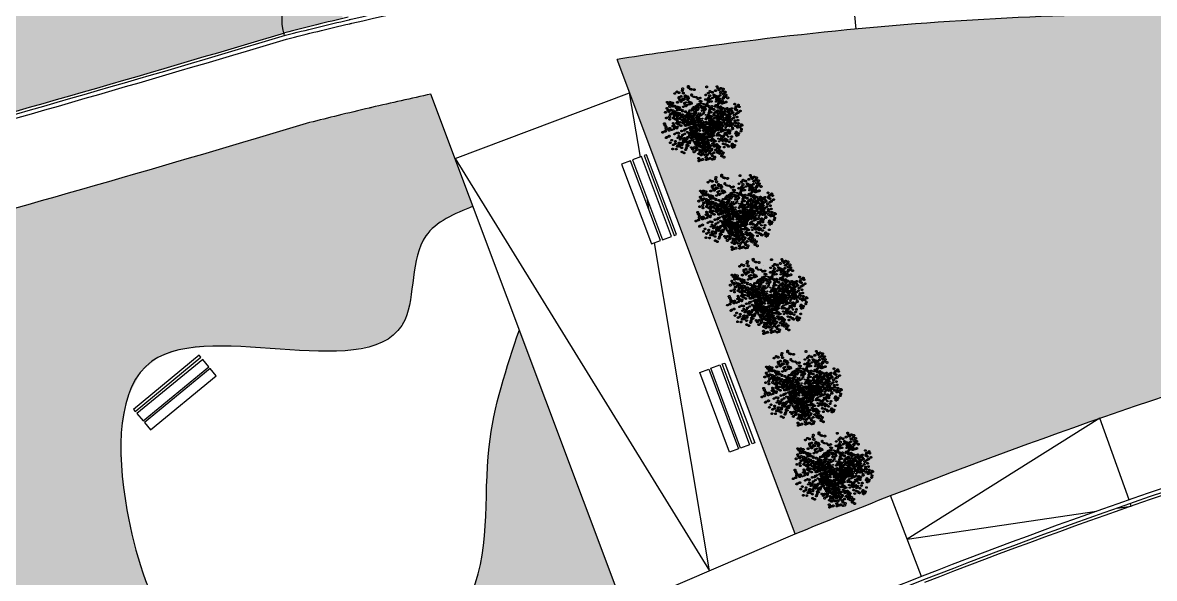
# Model space of a CAD drawing. Header units: millimetres. Extents: x 441061 to 442903, y 4515148 to 4515613.
# Drawn here: x 441672.98 to 441694.23, y 4515576.57 to 4515587 of the extents above; entities that cross this region are included whole.
import ezdxf

# ---------------------------------------------------------------- set-up
doc = ezdxf.new("R2010")
doc.units = ezdxf.units.MM
doc.linetypes.add('PUNTOS2', pattern=[0.125, 0, -0.125])
doc.layers.add('01_cesped', color=7, linetype='Continuous', true_color=0x659a66)
for name, color, linetype in [('01_photinia', 7, 'Continuous'), ('01_piscinas', 254, 'Continuous'), ('ARBOL', 116, 'Continuous')]:
    doc.layers.add(name, color=color, linetype=linetype)

# ---------------------------------------------------------------- blocks, each defined once
blk = doc.blocks.new('A$C43804232')
at = {"layer": 'ARBOL', "color": 98, "linetype": 'PUNTOS2', "ltscale": 10}
for p, q in [((2.194, 4.117), (2.234, 4.109)), ((2.236, 3.924), (2.276, 3.916)), ((2.96, 4.157), (2.981, 4.169)), ((3.605, 3.906), (3.626, 3.917)), ((0.431, 3.345), (0.427, 3.355)), ((1.587, 3.341), (1.575, 3.373)), ((3.483, 3.626), (3.504, 3.637)), ((0.082, 2.589), (0.078, 2.599)), ((0.771, 2.695), (0.679, 2.695)), ((0.423, 2.18), (0.423, 2.18)), ((1.477, 2.261), (1.498, 2.272)), ((2.421, 2.498), (2.461, 2.49)), ((3.451, 2.135), (3.441, 2.253)), ((1.149, 0.989), (1.088, 0.805))]:
    blk.add_line(p, q, dxfattribs=at)
at = {"layer": 'ARBOL', "color": 202, "linetype": 'PUNTOS2', "ltscale": 10}
for p, q in [((1.875, 3.148), (1.877, 3.153)), ((2.162, 3.694), (2.193, 3.688)), ((2.195, 3.545), (2.226, 3.539)), ((2.751, 3.725), (2.767, 3.734)), ((3.154, 3.316), (3.17, 3.325)), ((3.248, 3.531), (3.264, 3.54)), ((0.806, 3.1), (0.803, 3.108)), ((1.519, 3.018), (1.521, 3.022)), ((1.696, 3.097), (1.686, 3.122)), ((2.246, 2.775), (2.252, 2.789)), ((2.642, 2.754), (2.652, 2.738)), ((2.691, 2.83), (2.701, 2.814)), ((2.95, 2.596), (2.961, 2.593)), ((2.337, 2.448), (2.368, 2.442)), ((2.947, 2.257), (2.958, 2.254)), ((3.077, 2.307), (3.087, 2.304)), ((3.129, 2.169), (3.121, 2.26)), ((2.457, 1.787), (2.492, 1.829))]:
    blk.add_line(p, q, dxfattribs=at)
at = {"layer": 'ARBOL', "color": 12, "linetype": 'PUNTOS2', "ltscale": 10}
for p, q in [((0.537, 2.519), (0.534, 2.526)), ((1.067, 2.6), (0.997, 2.6)), ((1.497, 2.776), (1.497, 2.776)), ((1.775, 2.83), (1.745, 2.859)), ((0.8, 2.204), (0.8, 2.204)), ((1.348, 2.159), (1.269, 2.12)), ((1.611, 2.266), (1.627, 2.275)), ((1.863, 2.463), (1.873, 2.46))]:
    blk.add_line(p, q, dxfattribs=at)
at = {"layer": 'ARBOL', "color": 10, "linetype": 'PUNTOS2', "ltscale": 10}
for p, q in [((2.243, 2.235), (2.253, 2.22)), ((1.358, 1.288), (1.312, 1.147))]:
    blk.add_line(p, q, dxfattribs=at)
at = {"layer": 'ARBOL', "color": 12, "linetype": 'PUNTOS2', "ltscale": 10}
blk.add_lwpolyline([(3.353, 2.882), (3.332, 2.816), (3.332, 2.816), (3.335, 2.781)], dxfattribs=at)
at = {"layer": 'ARBOL', "color": 98, "linetype": 'PUNTOS2', "ltscale": 10}
blk.add_lwpolyline([(3.742, 3.061), (3.715, 2.975), (3.715, 2.975), (3.718, 2.931)], dxfattribs=at)
at = {"layer": 'ARBOL', "color": 202, "linetype": 'PUNTOS2', "ltscale": 10}
blk.add_lwpolyline([(2.849, 1.992), (2.813, 1.973), (2.813, 1.973), (2.8, 1.957)], dxfattribs=at)
at = {"layer": 'ARBOL', "color": 98, "linetype": 'PUNTOS2', "ltscale": 10}
for centre, radius in [((1.32, 4.373), 0.0457), ((1.55, 4.42), 0.0457), ((2.315, 4.449), 0.0457), ((2.353, 4.483), 0.0457), ((2.573, 4.436), 0.0457), ((2.676, 4.405), 0.0457), ((0.791, 3.758), 0.0526), ((1.156, 4.129), 0.0457), ((1.219, 4.331), 0.0457), ((1.303, 4.203), 0.0526), ((1.392, 3.955), 0.0457), ((1.392, 4.152), 0.0457), ((1.455, 4.157), 0.0457), ((1.487, 4.218), 0.0457), ((1.5, 3.816), 0.0457), ((1.527, 3.936), 0.0457), ((1.622, 4.002), 0.0457), ((1.635, 4.292), 0.0526), ((1.651, 3.802), 0.0526), ((1.685, 4.204), 0.0457), ((1.77, 4.075), 0.0526), ((1.763, 3.761), 0.0457), ((1.858, 3.827), 0.0457), ((1.879, 4.223), 0.0457), ((1.921, 4.029), 0.0457), ((1.992, 3.745), 0.0457), ((2.006, 3.901), 0.0526), ((2.06, 4.261), 0.0457), ((2.074, 4.1), 0.0457), ((2.143, 3.833), 0.0526), ((2.184, 4.085), 0.0457), ((2.202, 4.145), 0.0457), ((2.226, 3.892), 0.0457), ((2.243, 4.291), 0.0457), ((2.244, 3.951), 0.0457), ((2.359, 4.105), 0.0526), ((2.357, 4.256), 0.0457), ((2.437, 4.354), 0.0526), ((2.46, 4.224), 0.0457), ((2.528, 3.945), 0.0457), ((2.714, 4.142), 0.0457), ((2.768, 3.761), 0.0457), ((2.796, 4.27), 0.0457), ((2.798, 4.107), 0.0457), ((2.887, 4.225), 0.0457), ((2.906, 4.15), 0.0457), ((2.956, 3.871), 0.0457), ((3.092, 3.817), 0.0457), ((3.214, 4.096), 0.0457), ((3.36, 3.89), 0.0457), ((3.442, 4.018), 0.0457), ((3.444, 3.856), 0.0457), ((3.532, 3.973), 0.0457), ((3.551, 3.899), 0.0457), ((0.136, 3.193), 0.0457), ((0.234, 3.233), 0.0457), ((0.242, 3.395), 0.0526), ((0.292, 3.529), 0.0526), ((0.329, 3.299), 0.0457), ((0.359, 3.1), 0.0526), ((0.393, 3.501), 0.0457), ((0.461, 3.626), 0.0526), ((0.477, 3.373), 0.0526), ((0.572, 3.527), 0.0526), ((0.622, 3.661), 0.0526), ((0.634, 3.337), 0.0457), ((0.722, 3.633), 0.0457), ((0.741, 3.539), 0.0526), ((0.807, 3.504), 0.0526), ((0.945, 3.436), 0.0526), ((1.004, 3.26), 0.0457), ((1.017, 3.65), 0.0526), ((1.046, 3.554), 0.0457), ((1.085, 3.441), 0.0457), ((1.179, 3.126), 0.0526), ((1.336, 3.407), 0.0526), ((1.351, 3.301), 0.0457), ((1.359, 3.463), 0.0526), ((1.408, 3.597), 0.0526), ((1.446, 3.367), 0.0457), ((1.475, 3.167), 0.0526), ((1.509, 3.569), 0.0457), ((1.593, 3.441), 0.0526), ((1.731, 3.372), 0.0526), ((1.736, 3.642), 0.0457), ((1.79, 3.196), 0.0457), ((1.872, 3.377), 0.0457), ((1.887, 3.628), 0.0526), ((2.074, 3.14), 0.0457), ((2.102, 3.26), 0.0457), ((2.173, 3.707), 0.0457), ((2.197, 3.326), 0.0457), ((2.226, 3.126), 0.0526), ((2.26, 3.528), 0.0457), ((2.328, 3.653), 0.0526), ((2.331, 3.244), 0.0457), ((2.344, 3.4), 0.0526), ((2.482, 3.331), 0.0526), ((2.542, 3.155), 0.0457), ((2.555, 3.546), 0.0526), ((2.565, 3.39), 0.0457), ((2.583, 3.45), 0.0457), ((2.623, 3.336), 0.0457), ((2.719, 3.626), 0.0457), ((2.833, 3.591), 0.0457), ((2.903, 3.418), 0.0457), ((2.921, 3.398), 0.0457), ((2.998, 3.32), 0.0526), ((3.076, 3.489), 0.0457), ((3.099, 3.292), 0.0457), ((3.113, 3.445), 0.0457), ((3.127, 3.56), 0.0457), ((3.236, 3.725), 0.0457), ((3.327, 3.379), 0.0457), ((3.374, 3.518), 0.0457), ((3.429, 3.619), 0.0457), ((3.487, 3.654), 0.0457), ((3.494, 3.691), 0.0457), ((3.497, 3.173), 0.0457), ((3.518, 3.427), 0.0457), ((3.729, 3.241), 0.0526), ((3.83, 3.359), 0.0457), ((3.855, 3.16), 0.0526), ((3.904, 3.294), 0.0526), ((4.005, 3.266), 0.0457), ((4.074, 3.391), 0.0526), ((0.127, 2.617), 0.0526), ((0.391, 2.783), 0.0526), ((0.441, 2.917), 0.0526), ((0.478, 2.687), 0.0457), ((0.61, 3.014), 0.0526), ((0.626, 2.761), 0.0526), ((0.764, 2.692), 0.0526), ((0.823, 2.516), 0.0457), ((0.854, 2.693), 0.0457), ((0.952, 2.733), 0.0457), ((1.179, 3.07), 0.0457), ((1.227, 2.854), 0.0526), ((1.328, 2.826), 0.0457), ((1.396, 2.95), 0.0526), ((1.691, 2.634), 0.0457), ((1.739, 2.67), 0.0457), ((1.834, 2.736), 0.0457), ((1.863, 2.536), 0.0526), ((1.897, 2.938), 0.0457), ((1.981, 2.81), 0.0526), ((2.119, 2.741), 0.0526), ((2.173, 2.959), 0.0526), ((2.175, 2.656), 0.0457), ((2.274, 2.931), 0.0457), ((2.342, 3.056), 0.0526), ((2.358, 2.803), 0.0526), ((2.496, 2.735), 0.0526), ((2.572, 2.5), 0.0457), ((2.597, 2.853), 0.0457), ((2.637, 2.74), 0.0457), ((2.653, 2.526), 0.0526), ((2.65, 2.751), 0.0457), ((2.713, 2.519), 0.0457), ((2.733, 2.633), 0.0457), ((2.888, 2.503), 0.0526), ((2.908, 2.617), 0.0526), ((3.026, 2.784), 0.0457), ((3.099, 2.807), 0.0526), ((3.109, 2.666), 0.0457), ((3.152, 2.498), 0.0457), ((3.247, 2.564), 0.0457), ((3.378, 2.89), 0.0526), ((3.394, 2.637), 0.0526), ((3.396, 3.055), 0.0526), ((3.455, 2.879), 0.0457), ((3.532, 2.569), 0.0526), ((3.537, 3.06), 0.0457), ((3.658, 2.488), 0.0526), ((3.654, 2.935), 0.0457), ((3.708, 2.622), 0.0526), ((3.723, 3.06), 0.0526), ((3.8, 3.048), 0.0457), ((3.8, 2.842), 0.0457), ((3.808, 2.594), 0.0457), ((3.877, 2.719), 0.0526), ((3.975, 2.749), 0.0457), ((4.044, 2.874), 0.0526), ((4.103, 2.612), 0.0526), ((4.131, 2.516), 0.0457), ((4.14, 2.835), 0.0526), ((4.168, 2.739), 0.0457), ((0.248, 1.915), 0.0526), ((0.729, 2.218), 0.0457), ((0.752, 2.106), 0.0526), ((0.902, 2.212), 0.0457), ((0.92, 2.265), 0.0457), ((1.176, 1.979), 0.0457), ((1.233, 2.295), 0.0457), ((1.427, 2.401), 0.0457), ((1.737, 2.023), 0.0457), ((1.952, 2.088), 0.0457), ((2.056, 2.284), 0.132), ((2.066, 2.053), 0.0457), ((2.221, 1.999), 0.0457), ((2.292, 2.11), 0.0457), ((2.356, 2.444), 0.0457), ((2.358, 2.281), 0.0457), ((2.546, 2.324), 0.0457), ((2.662, 2.448), 0.0457), ((2.899, 1.997), 0.0526), ((2.949, 2.131), 0.0526), ((2.986, 1.9), 0.0457), ((3.017, 2.385), 0.0457), ((3.046, 2.185), 0.0526), ((3.049, 2.103), 0.0457), ((3.134, 1.974), 0.0526), ((3.145, 2.232), 0.0457), ((3.168, 2.348), 0.0457), ((3.176, 1.951), 0.0526), ((3.176, 2.396), 0.0457), ((3.226, 2.086), 0.0526), ((3.263, 1.855), 0.0457), ((3.276, 2.364), 0.0526), ((3.326, 2.057), 0.0457), ((3.362, 2.275), 0.0457), ((3.411, 1.929), 0.0526), ((3.444, 2.303), 0.0457), ((3.513, 1.898), 0.0526), ((3.551, 2.286), 0.0457), ((3.592, 2.393), 0.0457), ((3.613, 1.869), 0.0457), ((3.623, 2.206), 0.0457), ((3.65, 2.326), 0.0457), ((3.745, 2.392), 0.0457), ((3.774, 2.193), 0.0526), ((3.822, 1.998), 0.0457), ((3.879, 2.31), 0.0457), ((3.891, 2.122), 0.0526), ((3.893, 2.466), 0.0526), ((4.031, 2.398), 0.0526), ((4.073, 1.98), 0.0526), ((4.114, 2.457), 0.0457), ((4.146, 2.195), 0.0526), ((4.156, 2.039), 0.0457), ((4.171, 2.403), 0.0457), ((4.174, 2.099), 0.0457), ((4.214, 1.985), 0.0457), ((0.053, 1.601), 0.0526), ((0.112, 1.595), 0.0457), ((0.166, 1.276), 0.0526), ((0.203, 1.707), 0.0457), ((0.221, 1.76), 0.0457), ((0.266, 1.248), 0.0457), ((0.407, 1.299), 0.0526), ((0.558, 1.405), 0.0457), ((0.626, 1.53), 0.0526), ((0.621, 1.387), 0.0457), ((0.703, 1.568), 0.0457), ((0.786, 1.249), 0.0526), ((1.041, 1.632), 0.0457), ((1.39, 1.7), 0.0457), ((1.446, 1.377), 0.0526), ((1.573, 1.645), 0.0526), ((1.596, 1.483), 0.0457), ((1.664, 1.608), 0.0526), ((1.68, 1.355), 0.0526), ((1.779, 1.562), 0.0457), ((1.822, 1.266), 0.0457), ((1.936, 1.232), 0.0457), ((1.937, 1.83), 0.0457), ((1.985, 1.478), 0.0526), ((1.983, 1.779), 0.0457), ((1.986, 1.422), 0.0457), ((2.085, 1.462), 0.0457), ((2.093, 1.624), 0.0526), ((2.18, 1.528), 0.0457), ((2.209, 1.328), 0.0526), ((2.358, 1.584), 0.0526), ((2.444, 1.291), 0.0526), ((2.484, 1.614), 0.0457), ((2.591, 1.816), 0.0526), ((2.638, 1.532), 0.0526), ((2.663, 1.521), 0.0526), ((2.666, 1.765), 0.0526), ((2.779, 1.537), 0.0457), ((2.792, 1.794), 0.0457), ((2.889, 1.414), 0.0526), ((2.892, 1.658), 0.0526), ((2.891, 1.834), 0.0457), ((2.965, 1.333), 0.0457), ((3.015, 1.701), 0.0526), ((3.121, 1.253), 0.0457), ((3.122, 1.484), 0.0457), ((3.211, 1.422), 0.0457), ((3.376, 1.358), 0.0457), ((3.455, 1.601), 0.0457), ((3.463, 1.763), 0.0526), ((3.476, 1.318), 0.0457), ((3.55, 1.667), 0.0457), ((3.56, 1.284), 0.0457), ((3.698, 1.741), 0.0526), ((0.318, 0.948), 0.0457), ((0.371, 1.054), 0.0526), ((0.408, 0.825), 0.0457), ((0.589, 1.17), 0.0457), ((0.629, 1.056), 0.0457), ((0.679, 1.047), 0.0457), ((0.778, 1.087), 0.0457), ((0.873, 1.153), 0.0457), ((0.902, 0.954), 0.0526), ((0.931, 0.675), 0.0526), ((1.032, 0.647), 0.0457), ((1.101, 0.772), 0.0526), ((1.116, 0.686), 0.0457), ((1.223, 0.888), 0.0526), ((1.365, 0.69), 0.0526), ((1.466, 0.662), 0.0457), ((1.534, 0.787), 0.0526), ((1.606, 1.202), 0.0457), ((1.649, 0.741), 0.0457), ((1.657, 0.903), 0.0526), ((1.76, 0.68), 0.0526), ((1.807, 1.009), 0.0457), ((1.84, 0.8), 0.0457), ((1.966, 0.902), 0.0457), ((2.024, 1.039), 0.0457), ((2.056, 0.85), 0.0457), ((2.107, 0.921), 0.0457), ((2.213, 0.63), 0.0457), ((2.215, 1.086), 0.0457), ((2.508, 1.103), 0.0457), ((2.624, 0.93), 0.0526), ((2.738, 1.15), 0.0457), ((2.854, 0.977), 0.0526), ((3.067, 0.734), 0.0457), ((3.171, 0.92), 0.0457), ((3.198, 0.719), 0.0457), ((3.228, 1.106), 0.0457), ((3.253, 0.916), 0.0457), ((3.255, 0.607), 0.0457), ((3.275, 1.093), 0.0457), ((3.298, 0.968), 0.0457), ((3.329, 0.842), 0.0457), ((3.354, 0.83), 0.0457), ((3.354, 0.94), 0.0457), ((3.441, 1.068), 0.0457), ((3.502, 0.756), 0.0457), ((3.669, 1.068), 0.0457), ((3.732, 1.182), 0.0457), ((0.874, 0.379), 0.0457), ((0.882, 0.541), 0.0526), ((0.969, 0.445), 0.0457), ((1.008, 0.501), 0.0457), ((1.117, 0.518), 0.0526), ((1.209, 0.354), 0.0457), ((1.308, 0.394), 0.0457), ((1.315, 0.556), 0.0526), ((1.402, 0.46), 0.0457), ((1.432, 0.261), 0.0526), ((1.55, 0.534), 0.0526), ((1.688, 0.466), 0.0526), ((1.747, 0.289), 0.0457), ((1.828, 0.471), 0.0457), ((2.056, 0.169), 0.0526), ((2.147, 0.203), 0.0526), ((2.24, 0.244), 0.0457), ((2.33, 0.457), 0.0526), ((2.341, 0.379), 0.0526), ((2.35, 0.255), 0.0526), ((2.433, 0.413), 0.0526), ((2.48, 0.191), 0.0526), ((2.534, 0.046), 0.0457), ((2.765, 0.4), 0.0526), ((2.819, 0.255), 0.0457), ((2.844, 0.229), 0.0457), ((2.991, 0.533), 0.0457), ((3.129, 0.438), 0.0457), ((3.483, 0.561), 0.0457)]:
    blk.add_circle(centre, radius, dxfattribs=at)
at = {"layer": 'ARBOL', "color": 202, "linetype": 'PUNTOS2', "ltscale": 10}
for centre, radius in [((1.412, 3.859), 0.0351), ((1.477, 3.76), 0.0405), ((1.49, 3.891), 0.0351), ((1.619, 3.772), 0.0351), ((1.667, 3.927), 0.0351), ((1.732, 3.828), 0.0405), ((1.771, 3.761), 0.0351), ((1.92, 3.775), 0.0351), ((2.059, 3.805), 0.0351), ((2.2, 3.828), 0.0351), ((2.255, 3.95), 0.0351), ((2.284, 3.975), 0.0351), ((2.288, 3.801), 0.0351), ((2.349, 3.876), 0.0405), ((2.367, 3.776), 0.0351), ((2.454, 3.94), 0.0351), ((2.533, 3.915), 0.0351), ((2.625, 3.811), 0.0351), ((2.695, 3.777), 0.0351), ((0.661, 3.139), 0.0405), ((0.699, 3.242), 0.0405), ((0.776, 3.22), 0.0351), ((0.829, 3.316), 0.0405), ((0.841, 3.122), 0.0405), ((0.915, 3.24), 0.0405), ((0.953, 3.343), 0.0405), ((1.03, 3.321), 0.0351), ((1.044, 3.25), 0.0405), ((1.083, 3.417), 0.0405), ((1.095, 3.223), 0.0405), ((1.201, 3.17), 0.0405), ((1.257, 3.335), 0.0405), ((1.279, 3.261), 0.0351), ((1.309, 3.174), 0.0351), ((1.363, 3.703), 0.0351), ((1.502, 3.148), 0.0405), ((1.52, 3.191), 0.0405), ((1.546, 3.721), 0.0351), ((1.545, 3.569), 0.0351), ((1.558, 3.294), 0.0405), ((1.587, 3.117), 0.0351), ((1.594, 3.725), 0.0351), ((1.628, 3.462), 0.0351), ((1.635, 3.273), 0.0351), ((1.649, 3.554), 0.0351), ((1.7, 3.174), 0.0405), ((1.722, 3.605), 0.0351), ((1.745, 3.452), 0.0405), ((1.731, 3.195), 0.0208), ((1.776, 3.176), 0.0208), ((1.806, 3.121), 0.0405), ((1.81, 3.328), 0.0351), ((1.836, 3.662), 0.0405), ((1.831, 3.42), 0.0351), ((1.83, 3.225), 0.024), ((1.827, 3.166), 0.0208), ((1.889, 3.253), 0.024), ((1.904, 3.471), 0.0351), ((1.899, 3.143), 0.024), ((1.914, 3.125), 0.0351), ((1.926, 3.318), 0.0405), ((1.913, 3.211), 0.0208), ((1.952, 3.627), 0.0351), ((1.975, 3.229), 0.024), ((1.979, 3.162), 0.024), ((2.007, 3.408), 0.0351), ((2.017, 3.528), 0.0405), ((2.038, 3.189), 0.024), ((2.07, 3.681), 0.0351), ((2.061, 3.147), 0.0208), ((2.123, 3.475), 0.0405), ((2.123, 3.165), 0.024), ((2.146, 3.379), 0.0351), ((2.155, 3.669), 0.0351), ((2.168, 3.715), 0.0351), ((2.187, 3.521), 0.0351), ((2.201, 3.566), 0.0351), ((2.213, 3.241), 0.0351), ((2.266, 3.337), 0.0405), ((2.278, 3.142), 0.0405), ((2.289, 3.685), 0.0405), ((2.36, 3.168), 0.0208), ((2.419, 3.562), 0.0351), ((2.44, 3.254), 0.0405), ((2.432, 3.144), 0.024), ((2.448, 3.135), 0.0351), ((2.446, 3.212), 0.0208), ((2.462, 3.181), 0.0351), ((2.492, 3.193), 0.0208), ((2.562, 3.713), 0.0351), ((2.566, 3.316), 0.0351), ((2.581, 3.134), 0.0208), ((2.604, 3.42), 0.0351), ((2.627, 3.687), 0.0351), ((2.654, 3.289), 0.0351), ((2.708, 3.156), 0.0351), ((2.71, 3.72), 0.0351), ((2.722, 3.141), 0.0351), ((2.748, 3.504), 0.0351), ((2.841, 3.211), 0.0351), ((2.853, 3.463), 0.0351), ((2.869, 3.177), 0.0351), ((2.88, 3.265), 0.0351), ((2.947, 3.678), 0.0351), ((2.963, 3.392), 0.0351), ((3.033, 3.127), 0.0351), ((3.059, 3.519), 0.0351), ((3.07, 3.233), 0.0351), ((3.112, 3.311), 0.0351), ((3.122, 3.618), 0.0351), ((3.124, 3.493), 0.0351), ((3.157, 3.338), 0.0351), ((3.163, 3.366), 0.0351), ((3.181, 3.163), 0.0351), ((3.192, 3.583), 0.0351), ((3.206, 3.526), 0.0351), ((0.579, 2.983), 0.0351), ((0.655, 3.014), 0.0351), ((0.728, 3.065), 0.0351), ((0.75, 2.911), 0.0405), ((0.962, 3.094), 0.0351), ((1.247, 3.035), 0.0351), ((1.382, 2.932), 0.0405), ((1.514, 3.066), 0.0351), ((1.543, 3.012), 0.024), ((1.609, 2.963), 0.0405), ((1.681, 2.98), 0.024), ((1.678, 2.922), 0.0208), ((1.74, 3.008), 0.024), ((1.772, 3.093), 0.024), ((1.826, 2.984), 0.024), ((1.852, 2.986), 0.0351), ((1.934, 2.787), 0.0351), ((1.938, 3.081), 0.0208), ((1.973, 2.734), 0.024), ((2.027, 2.819), 0.0208), ((2.032, 2.937), 0.0208), ((2.037, 3.111), 0.024), ((2.045, 2.837), 0.024), ((2.047, 3.079), 0.024), ((2.07, 2.943), 0.0351), ((2.069, 3.012), 0.024), ((2.091, 3.035), 0.0351), ((2.116, 2.969), 0.0208), ((2.146, 2.804), 0.0405), ((2.14, 3.018), 0.0208), ((2.164, 3.085), 0.0351), ((2.154, 2.755), 0.024), ((2.157, 2.838), 0.0208), ((2.162, 3.058), 0.024), ((2.187, 2.932), 0.0405), ((2.186, 2.877), 0.024), ((2.211, 2.888), 0.024), ((2.208, 2.829), 0.0208), ((2.224, 2.782), 0.0351), ((2.268, 3.022), 0.0351), ((2.276, 2.878), 0.0405), ((2.271, 2.915), 0.024), ((2.289, 2.683), 0.0405), ((2.28, 2.805), 0.024), ((2.294, 2.874), 0.0208), ((2.302, 2.739), 0.024), ((2.338, 2.554), 0.0208), ((2.349, 2.695), 0.0208), ((2.384, 3.09), 0.0405), ((2.37, 2.956), 0.0208), ((2.395, 2.631), 0.0405), ((2.382, 2.5), 0.024), ((2.38, 3.036), 0.0208), ((2.385, 2.583), 0.0208), ((2.39, 2.824), 0.0208), ((2.415, 2.903), 0.024), ((2.43, 2.954), 0.0351), ((2.418, 2.986), 0.0208), ((2.434, 2.771), 0.024), ((2.437, 2.574), 0.0208), ((2.438, 2.854), 0.0208), ((2.444, 3.099), 0.0208), ((2.454, 2.504), 0.0208), ((2.472, 2.722), 0.0351), ((2.466, 3.08), 0.0208), ((2.469, 2.977), 0.0208), ((2.492, 3.093), 0.0351), ((2.503, 2.634), 0.0351), ((2.489, 2.844), 0.0208), ((2.496, 3.089), 0.0208), ((2.513, 2.643), 0.0351), ((2.508, 2.55), 0.024), ((2.506, 2.775), 0.0208), ((2.522, 2.619), 0.0208), ((2.541, 2.953), 0.024), ((2.552, 2.704), 0.0208), ((2.555, 3.021), 0.0208), ((2.561, 2.821), 0.024), ((2.577, 2.552), 0.0351), ((2.567, 3.066), 0.024), ((2.575, 2.889), 0.0208), ((2.583, 2.754), 0.024), ((2.585, 2.637), 0.024), ((2.623, 2.53), 0.024), ((2.623, 2.965), 0.0208), ((2.629, 2.747), 0.0208), ((2.647, 2.863), 0.0208), ((2.653, 2.76), 0.0208), ((2.677, 2.822), 0.0208), ((2.711, 2.54), 0.0405), ((2.694, 2.919), 0.0208), ((2.702, 2.836), 0.0208), ((2.702, 2.502), 0.0208), ((2.74, 2.773), 0.024), ((2.743, 2.667), 0.0208), ((2.781, 3.081), 0.0405), ((2.761, 2.53), 0.0208), ((2.762, 2.87), 0.0208), ((2.788, 2.822), 0.0208), ((2.803, 2.668), 0.0351), ((2.811, 2.778), 0.0208), ((2.837, 2.898), 0.0208), ((2.859, 2.686), 0.0405), ((2.845, 2.828), 0.024), ((2.858, 3.06), 0.0351), ((2.866, 2.578), 0.0351), ((2.857, 2.505), 0.0208), ((2.86, 2.896), 0.0208), ((2.866, 2.67), 0.0208), ((2.882, 2.632), 0.0208), ((2.916, 2.81), 0.0208), ((2.931, 2.611), 0.0208), ((2.934, 2.685), 0.0208), ((2.938, 2.767), 0.0208), ((2.948, 2.641), 0.0208), ((2.972, 2.499), 0.0351), ((3.073, 2.75), 0.0405), ((3.086, 2.556), 0.0405), ((3.087, 2.877), 0.0405), ((3.133, 2.741), 0.0351), ((3.164, 2.968), 0.0351), ((3.192, 2.503), 0.0405), ((3.195, 2.881), 0.0351), ((2.287, 2.407), 0.0351), ((2.288, 2.282), 0.0351), ((2.294, 1.947), 0.024), ((2.292, 2.187), 0.0208), ((2.304, 2.142), 0.0208), ((2.312, 2.464), 0.024), ((2.321, 2.354), 0.024), ((2.318, 1.906), 0.0208), ((2.326, 2.17), 0.024), ((2.335, 2.422), 0.0208), ((2.343, 2.287), 0.024), ((2.343, 1.933), 0.024), ((2.343, 2.148), 0.0208), ((2.387, 2.178), 0.0208), ((2.39, 2.244), 0.0208), ((2.39, 1.917), 0.0208), ((2.395, 2.087), 0.024), ((2.397, 2.44), 0.024), ((2.398, 2.243), 0.0208), ((2.398, 2.007), 0.0208), ((2.414, 2.293), 0.0208), ((2.433, 2.315), 0.0351), ((2.438, 2.117), 0.024), ((2.435, 1.947), 0.0208), ((2.453, 2.45), 0.0351), ((2.468, 1.924), 0.0405), ((2.453, 1.96), 0.0208), ((2.475, 1.917), 0.024), ((2.478, 2), 0.0208), ((2.493, 2.408), 0.0208), ((2.515, 2.47), 0.0405), ((2.525, 1.885), 0.0405), ((2.523, 2.41), 0.0351), ((2.518, 2.068), 0.0208), ((2.531, 2.484), 0.024), ((2.53, 2.133), 0.0208), ((2.53, 1.991), 0.0208), ((2.561, 2.465), 0.0351), ((2.56, 2.116), 0.024), ((2.576, 2.476), 0.0208), ((2.577, 2.44), 0.0208), ((2.601, 1.967), 0.024), ((2.601, 2.49), 0.0208), ((2.623, 1.907), 0.0351), ((2.623, 1.901), 0.024), ((2.677, 2.054), 0.024), ((2.696, 2.453), 0.0405), ((2.705, 2.063), 0.0405), ((2.699, 1.938), 0.0351), ((2.693, 2.314), 0.024), ((2.694, 2.376), 0.0208), ((2.693, 2.364), 0.0208), ((2.698, 2.025), 0.0208), ((2.716, 2.273), 0.0208), ((2.743, 2.166), 0.0405), ((2.727, 2.454), 0.0208), ((2.736, 2.101), 0.024), ((2.772, 1.989), 0.0351), ((2.77, 2.318), 0.0208), ((2.772, 2.343), 0.0208), ((2.78, 1.979), 0.0208), ((2.795, 2.361), 0.0351), ((2.783, 2.057), 0.0208), ((2.818, 2.208), 0.0405), ((2.797, 1.902), 0.0208), ((2.82, 2.144), 0.0351), ((2.806, 2.106), 0.0208), ((2.812, 2.35), 0.0208), ((2.818, 2.228), 0.0208), ((2.842, 1.997), 0.024), ((2.863, 1.969), 0.0208), ((2.885, 2.046), 0.0405), ((2.878, 2.257), 0.0208), ((2.894, 2.244), 0.0351), ((2.883, 2.444), 0.0208), ((2.899, 2.448), 0.0351), ((2.895, 2.181), 0.0208), ((2.911, 2.333), 0.0351), ((2.918, 2.028), 0.0405), ((2.9, 2.368), 0.0208), ((2.903, 2.053), 0.024), ((2.918, 2.37), 0.0351), ((2.917, 1.987), 0.024), ((2.928, 2.272), 0.0208), ((2.956, 2.131), 0.0405), ((2.958, 2.264), 0.0208), ((2.985, 1.954), 0.0351), ((2.972, 2.274), 0.0208), ((2.973, 2.059), 0.0208), ((2.977, 2.014), 0.024), ((2.995, 2.345), 0.0405), ((2.993, 2.381), 0.0208), ((3, 1.973), 0.0208), ((3.009, 2.343), 0.0208), ((3.012, 2.495), 0.0208), ((3.033, 2.11), 0.0351), ((3.061, 2.277), 0.0351), ((3.057, 2.322), 0.0208), ((3.062, 1.991), 0.024), ((3.06, 2.396), 0.0208), ((3.075, 2.353), 0.0208), ((3.098, 2.011), 0.0405), ((3.124, 2.298), 0.0351), ((3.138, 1.883), 0.0405), ((3.177, 1.987), 0.0405), ((3.206, 2.286), 0.0351), ((3.237, 2.368), 0.0351), ((3.254, 1.965), 0.0351), ((3.261, 2.224), 0.0351), ((2.288, 1.746), 0.0405), ((2.287, 1.614), 0.0208), ((2.304, 1.837), 0.024), ((2.31, 1.816), 0.024), ((2.307, 1.757), 0.0208), ((2.355, 1.52), 0.0405), ((2.342, 1.664), 0.024), ((2.339, 1.605), 0.0208), ((2.369, 1.844), 0.024), ((2.385, 1.768), 0.0351), ((2.378, 1.734), 0.024), ((2.392, 1.802), 0.0208), ((2.401, 1.691), 0.024), ((2.41, 1.581), 0.024), ((2.424, 1.649), 0.0208), ((2.474, 1.861), 0.0208), ((2.504, 1.705), 0.0405), ((2.523, 1.697), 0.0405), ((2.509, 1.843), 0.0208), ((2.533, 1.623), 0.0208), ((2.536, 1.755), 0.0208), ((2.538, 1.803), 0.0208), ((2.58, 1.412), 0.0351), ((2.58, 1.702), 0.024), ((2.583, 1.785), 0.0208), ((2.586, 1.825), 0.0208), ((2.595, 1.642), 0.024), ((2.612, 1.709), 0.0351), ((2.608, 1.537), 0.024), ((2.638, 1.834), 0.024), ((2.635, 1.775), 0.0208), ((2.652, 1.706), 0.0208), ((2.654, 1.529), 0.0208), ((2.655, 1.493), 0.0208), ((2.697, 1.615), 0.0405), ((2.678, 1.543), 0.0208), ((2.699, 1.803), 0.0405), ((2.697, 1.861), 0.024), ((2.7, 1.583), 0.024), ((2.706, 1.751), 0.024), ((2.72, 1.82), 0.0208), ((2.728, 1.685), 0.024), ((2.755, 1.553), 0.0351), ((2.774, 1.677), 0.0208), ((2.794, 1.835), 0.0405), ((2.775, 1.641), 0.0208), ((2.782, 1.838), 0.024), ((2.799, 1.691), 0.0208), ((2.821, 1.731), 0.024), ((2.824, 1.816), 0.0208), ((2.875, 1.491), 0.0351), ((2.876, 1.668), 0.0351), ((2.886, 1.834), 0.024), ((2.883, 1.751), 0.0208), ((2.904, 1.791), 0.024), ((2.945, 1.621), 0.0351), ((3.072, 1.571), 0.0351), ((3.132, 1.759), 0.0351), ((3.148, 1.541), 0.0351), ((3.205, 1.81), 0.0351), ((3.213, 1.514), 0.0351), ((3.345, 1.436), 0.0351)]:
    blk.add_circle(centre, radius, dxfattribs=at)
at = {"layer": 'ARBOL', "color": 12, "linetype": 'PUNTOS2', "ltscale": 10}
for centre, radius in [((3.608, 3.136), 0.0405), ((0.573, 2.54), 0.0405), ((0.775, 2.668), 0.0405), ((0.814, 2.771), 0.0405), ((0.842, 2.594), 0.0351), ((0.944, 2.845), 0.0405), ((0.956, 2.651), 0.0405), ((1.062, 2.598), 0.0405), ((1.131, 2.599), 0.0351), ((1.124, 2.568), 0.024), ((1.147, 2.527), 0.0208), ((1.192, 2.709), 0.024), ((1.207, 2.63), 0.0351), ((1.209, 2.497), 0.024), ((1.209, 2.688), 0.0208), ((1.274, 2.695), 0.0208), ((1.297, 2.706), 0.0208), ((1.353, 2.501), 0.024), ((1.356, 2.747), 0.024), ((1.382, 2.889), 0.0351), ((1.419, 2.722), 0.0405), ((1.496, 2.701), 0.0351), ((1.549, 2.797), 0.0405), ((1.579, 2.647), 0.024), ((1.608, 2.69), 0.0208), ((1.662, 2.632), 0.0208), ((1.685, 2.643), 0.0208), ((1.734, 2.756), 0.0208), ((1.749, 2.898), 0.024), ((1.775, 2.553), 0.0351), ((1.772, 2.831), 0.024), ((1.795, 2.552), 0.0208), ((1.812, 2.581), 0.0351), ((1.801, 2.803), 0.0208), ((1.846, 2.784), 0.0208), ((3.285, 2.784), 0.0351), ((3.327, 2.544), 0.0405), ((3.338, 2.88), 0.0405), ((3.343, 3.02), 0.0405), ((3.397, 2.871), 0.0351), ((3.398, 2.713), 0.0351), ((3.404, 2.523), 0.0351), ((3.421, 3.111), 0.0351), ((3.44, 2.958), 0.0405), ((3.457, 2.619), 0.0405), ((3.478, 3.061), 0.0405), ((3.533, 2.642), 0.0351), ((3.555, 3.04), 0.0351), ((3.585, 2.738), 0.0405), ((3.631, 2.536), 0.0405), ((3.659, 2.708), 0.0405), ((3.681, 2.634), 0.0351), ((0.645, 1.881), 0.0351), ((0.665, 2), 0.0405), ((1.035, 2.233), 0.0351), ((1.053, 2.147), 0.0405), ((1.056, 2.345), 0.0208), ((1.063, 2.051), 0.0208), ((1.067, 2.413), 0.0208), ((1.108, 2.463), 0.0351), ((1.117, 2.101), 0.024), ((1.118, 2.431), 0.024), ((1.115, 2.042), 0.0208), ((1.145, 2.047), 0.0208), ((1.168, 2.229), 0.0351), ((1.162, 1.936), 0.0208), ((1.182, 2.269), 0.0351), ((1.177, 2.128), 0.024), ((1.186, 2.018), 0.024), ((1.2, 2.087), 0.0208), ((1.202, 2.348), 0.0208), ((1.207, 1.917), 0.0208), ((1.215, 2.329), 0.0208), ((1.226, 2.397), 0.0208), ((1.239, 2.072), 0.0208), ((1.257, 2.227), 0.024), ((1.262, 2.105), 0.024), ((1.262, 1.966), 0.024), ((1.259, 1.907), 0.0208), ((1.26, 2.31), 0.0208), ((1.291, 2.483), 0.0208), ((1.306, 2.457), 0.0208), ((1.315, 2.36), 0.024), ((1.312, 2.301), 0.0208), ((1.321, 1.994), 0.024), ((1.33, 1.884), 0.024), ((1.339, 2.103), 0.024), ((1.344, 1.952), 0.0208), ((1.379, 2.05), 0.0351), ((1.39, 2.489), 0.0208), ((1.407, 1.97), 0.024), ((1.423, 2.293), 0.0351), ((1.429, 1.918), 0.0208), ((1.483, 1.968), 0.024), ((1.509, 1.876), 0.0208), ((1.52, 2.401), 0.0208), ((1.572, 2.374), 0.0351), ((1.563, 2.081), 0.0208), ((1.568, 2.189), 0.024), ((1.566, 1.954), 0.0208), ((1.636, 2.106), 0.024), ((1.645, 1.894), 0.0208), ((1.651, 2.174), 0.0208), ((1.654, 2.311), 0.0208), ((1.653, 2.032), 0.0208), ((1.675, 2.469), 0.0208), ((1.679, 1.984), 0.0208), ((1.695, 2.234), 0.024), ((1.713, 2.193), 0.024), ((1.735, 2.141), 0.0208), ((1.756, 2.029), 0.0208), ((1.774, 2.047), 0.024), ((1.798, 1.927), 0.024), ((1.81, 2.083), 0.0351), ((1.801, 2.01), 0.0208), ((1.856, 2.06), 0.024), ((1.853, 2.001), 0.0208), ((3.282, 2.316), 0.0351), ((3.288, 2.441), 0.0405), ((3.319, 1.866), 0.0405), ((3.355, 2.367), 0.0351), ((3.378, 2.214), 0.0405), ((3.415, 2.064), 0.0351), ((3.459, 2.304), 0.0351), ((3.467, 2.16), 0.0405), ((3.469, 2.424), 0.0405), ((3.575, 2.371), 0.0405), ((3.608, 2.05), 0.0405), ((3.639, 2.417), 0.0351), ((3.652, 2.463), 0.0351), ((3.663, 2.215), 0.0405), ((3.672, 2.096), 0.0351), ((3.683, 2.375), 0.0351), ((3.685, 2.142), 0.0351), ((3.716, 2.054), 0.0351), ((0.515, 1.759), 0.0405), ((0.561, 1.754), 0.0351), ((0.602, 1.509), 0.0405), ((0.631, 1.84), 0.0351), ((0.679, 1.487), 0.0351), ((0.719, 1.256), 0.0351), ((0.76, 1.338), 0.0405), ((0.788, 1.526), 0.0405), ((0.903, 1.608), 0.0351), ((0.928, 1.427), 0.0351), ((0.956, 1.704), 0.0405), ((0.953, 1.594), 0.0351), ((0.958, 1.34), 0.0351), ((0.997, 1.333), 0.0351), ((1.015, 1.733), 0.0351), ((1.073, 1.363), 0.0351), ((1.079, 1.488), 0.0405), ((1.146, 1.414), 0.0351), ((1.168, 1.261), 0.0405), ((1.204, 1.834), 0.024), ((1.276, 1.782), 0.0351), ((1.315, 1.741), 0.0208), ((1.353, 1.817), 0.024), ((1.376, 1.603), 0.024), ((1.399, 1.774), 0.0208), ((1.416, 1.585), 0.024), ((1.445, 1.863), 0.024), ((1.459, 1.568), 0.0208), ((1.49, 1.41), 0.0208), ((1.498, 1.536), 0.024), ((1.519, 1.474), 0.024), ((1.543, 1.835), 0.0351), ((1.535, 1.579), 0.024), ((1.556, 1.608), 0.024), ((1.587, 1.587), 0.0405), ((1.575, 1.561), 0.024), ((1.575, 1.701), 0.0208), ((1.582, 1.868), 0.0208), ((1.595, 1.822), 0.0208), ((1.634, 1.829), 0.0208), ((1.649, 1.385), 0.0208), ((1.649, 1.369), 0.0208), ((1.684, 1.792), 0.0405), ((1.678, 1.45), 0.024), ((1.702, 1.668), 0.0351), ((1.71, 1.452), 0.0351), ((1.722, 1.847), 0.0208), ((1.749, 1.222), 0.0405), ((1.755, 1.764), 0.0405), ((1.767, 1.569), 0.0405), ((1.794, 1.419), 0.0208), ((1.803, 1.665), 0.024), ((1.808, 1.344), 0.0208), ((1.822, 1.758), 0.0208), ((1.843, 1.729), 0.0351), ((1.416, 1.21), 0.0405)]:
    blk.add_circle(centre, radius, dxfattribs=at)
at = {"layer": 'ARBOL', "color": 10, "linetype": 'PUNTOS2', "ltscale": 10}
for centre, radius in [((1.885, 2.632), 0.0351), ((1.892, 2.524), 0.0208), ((1.999, 2.688), 0.0405), ((1.996, 2.693), 0.0208), ((2.051, 2.514), 0.0208), ((2.058, 2.711), 0.024), ((2.078, 2.51), 0.0208), ((2.105, 2.636), 0.0405), ((2.13, 2.501), 0.0208), ((2.148, 2.57), 0.0351), ((2.216, 2.546), 0.0208), ((2.265, 2.663), 0.0208), ((1.87, 2.303), 0.0208), ((1.87, 2.145), 0.0208), ((1.872, 2.176), 0.0208), ((1.908, 2.478), 0.0405), ((1.928, 1.962), 0.024), ((1.965, 1.935), 0.0351), ((1.96, 2.254), 0.0208), ((1.976, 2.133), 0.0351), ((2.056, 2.284), 0.102), ((1.978, 1.93), 0.0208), ((1.985, 2.206), 0.0208), ((2, 1.895), 0.0351), ((2.056, 2.284), 0.0603), ((2.018, 2.139), 0.0208), ((2.064, 2.106), 0.0351), ((2.075, 2.427), 0.024), ((2.078, 1.961), 0.024), ((2.076, 2.152), 0.0208), ((2.086, 1.921), 0.024), ((2.136, 1.889), 0.0208), ((2.153, 2.186), 0.0208), ((2.183, 2.064), 0.0351), ((2.18, 1.87), 0.0208), ((2.201, 2.477), 0.024), ((2.204, 2.239), 0.0208), ((2.214, 2.365), 0.0208), ((2.224, 2.411), 0.024), ((2.237, 2.15), 0.0351), ((2.227, 2.139), 0.0208), ((2.235, 1.92), 0.024), ((1.865, 1.303), 0.0351), ((1.862, 1.839), 0.024), ((1.876, 1.501), 0.0351), ((1.883, 1.46), 0.0208), ((1.893, 1.607), 0.024), ((1.903, 1.358), 0.0208), ((1.911, 1.7), 0.0208), ((1.92, 1.413), 0.0208), ((1.964, 1.474), 0.0351), ((1.961, 1.27), 0.0208), ((1.976, 1.486), 0.0208), ((2.002, 1.664), 0.0405), ((2.002, 1.621), 0.0351), ((2.002, 1.855), 0.024), ((2.001, 1.458), 0.0208), ((2.002, 1.41), 0.0208), ((2.006, 1.843), 0.024), ((2.006, 1.398), 0.0208), ((2.031, 1.326), 0.0351), ((2.03, 1.327), 0.0208), ((2.033, 1.461), 0.0208), ((2.045, 1.736), 0.024), ((2.042, 1.434), 0.0208), ((2.043, 1.685), 0.0208), ((2.048, 1.811), 0.0208), ((2.054, 1.528), 0.0208), ((2.078, 1.652), 0.0351), ((2.084, 1.776), 0.0405), ((2.065, 1.508), 0.0208), ((2.067, 1.61), 0.0208), ((2.095, 1.235), 0.0351), ((2.111, 1.447), 0.0208), ((2.124, 1.813), 0.024), ((2.151, 1.702), 0.0351), ((2.142, 1.683), 0.0208), ((2.151, 1.635), 0.0208), ((2.174, 1.549), 0.0405), ((2.179, 1.362), 0.0351), ((2.177, 1.788), 0.024), ((2.183, 1.561), 0.0208), ((2.184, 1.374), 0.0208), ((2.202, 1.516), 0.0208), ((2.218, 1.478), 0.0208), ((2.232, 1.861), 0.0208), ((2.241, 1.39), 0.0208), ((2.404, 1.375), 0.0351), ((2.493, 1.242), 0.0405), ((2.67, 1.279), 0.0405), ((2.914, 1.235), 0.0351), ((2.958, 1.378), 0.0351), ((2.977, 1.231), 0.0351), ((2.994, 1.367), 0.0351), ((3.011, 1.272), 0.0351), ((3.055, 1.25), 0.0351), ((3.122, 1.349), 0.0351), ((3.297, 1.349), 0.0351), ((0.788, 1.162), 0.0351), ((1.153, 0.943), 0.0405), ((1.147, 0.818), 0.0351), ((1.191, 1.046), 0.0405), ((1.22, 0.869), 0.0351), ((1.25, 0.912), 0.0351), ((1.268, 1.025), 0.0351), ((1.321, 1.121), 0.0405), ((1.333, 0.926), 0.0405), ((1.333, 1.054), 0.0351), ((1.404, 0.799), 0.0351), ((1.48, 0.83), 0.0351), ((1.486, 0.955), 0.0405), ((1.525, 1.058), 0.0405), ((1.553, 0.881), 0.0351), ((1.576, 0.727), 0.0405), ((1.602, 1.036), 0.0351), ((1.655, 1.132), 0.0405), ((1.667, 0.938), 0.0405), ((1.743, 1.097), 0.0351), ((1.773, 0.885), 0.0405), ((1.819, 0.75), 0.0351), ((1.829, 1.05), 0.0405), ((1.881, 0.889), 0.0351), ((1.89, 1.143), 0.0351), ((1.987, 1.221), 0.0351), ((2.056, 0.657), 0.0405), ((2.056, 1.181), 0.0351), ((2.126, 0.683), 0.0405), ((2.177, 1.012), 0.0351), ((2.198, 0.715), 0.0351), ((2.267, 0.878), 0.0405), ((2.276, 0.818), 0.0405), ((2.282, 0.723), 0.0405), ((2.346, 0.845), 0.0405), ((2.382, 0.674), 0.0405), ((2.601, 0.835), 0.0405), ((2.643, 0.723), 0.0351), ((2.663, 0.703), 0.0351), ((2.776, 0.937), 0.0351), ((2.834, 1.091), 0.0351), ((2.882, 0.864), 0.0351), ((2.935, 1.08), 0.0351), ((2.978, 0.994), 0.0351), ((3.036, 1.175), 0.0351), ((3.054, 1.165), 0.0351), ((3.154, 0.959), 0.0351), ((3.169, 1.109), 0.0351), ((2.424, 0.562), 0.0351)]:
    blk.add_circle(centre, radius, dxfattribs=at)

msp = doc.modelspace()

# ---------------------------------------------------------------- hatches: boundary and pattern name
at = {"layer": '01_cesped', "true_color": 0xc1d7c2}
h = msp.add_hatch(color=9, dxfattribs=at)
h.dxf.hatch_style = 1
h.paths.add_polyline_path([(441659.171, 4515601.969), (441660.59, 4515602.384), (441662.311, 4515594.992), (441667.962, 4515596.308), (441669.755, 4515588.61), (441670.632, 4515588.814), (441671.108, 4515586.769), (441678.656, 4515588.527), (441678.993, 4515587.08), (441678.249, 4515586.9), (441677.876, 4515586.805), (441677.533, 4515586.703), (441675.234, 4515586.024), (441672.883, 4515585.348), (441670.779, 4515584.757), (441669.187, 4515584.307), (441667.646, 4515583.856), (441666.201, 4515583.434), (441664.718, 4515583)])
h = msp.add_hatch(color=9, dxfattribs=at)
h.dxf.hatch_style = 1
h.paths.add_polyline_path([(441684.142, 4515586.311), (441685.593, 4515586.524), (441687.069, 4515586.715), (441688.21, 4515586.84), (441689.535, 4515586.96), (441690.817, 4515587.051), (441692.104, 4515587.116), (441693.419, 4515587.156), (441694.619, 4515587.17), (441696.311, 4515587.162), (441697.821, 4515587.127), (441699.036, 4515587.08), (441700.623, 4515586.99), (441702.257, 4515586.877), (441703.767, 4515586.785), (441705.643, 4515586.671), (441707.318, 4515586.569), (441709.803, 4515586.418), (441711.634, 4515586.306), (441713.458, 4515586.195), (441714.674, 4515586.121), (441715.073, 4515586.097), (441715.228, 4515585.064), (441713.456, 4515584.784), (441712.44, 4515584.612), (441711.226, 4515584.381), (441709.993, 4515584.114), (441708.599, 4515583.803), (441705.826, 4515583.158), (441704.639, 4515582.87), (441703.811, 4515582.666), (441702.735, 4515582.395), (441701.801, 4515582.156), (441700.739, 4515581.879), (441699.571, 4515581.568), (441698.544, 4515581.289), (441697.506, 4515580.979), (441696.256, 4515580.591), (441694.579, 4515580.045), (441692.868, 4515579.458), (441691.775, 4515579.067), (441690.947, 4515578.762), (441690.086, 4515578.437), (441689.278, 4515578.125), (441688.173, 4515577.687), (441687.485, 4515577.407), (441687.06, 4515578.537), (441686.643, 4515579.648), (441686.126, 4515581.025), (441685.681, 4515582.211), (441685.186, 4515583.531), (441684.66, 4515584.932)])
h = msp.add_hatch(color=9, dxfattribs=at)
h.dxf.hatch_style = 1
h.paths.add_polyline_path([(441656.093, 4515578.637), (441658.424, 4515579.325), (441660.957, 4515580.074), (441662.666, 4515580.574), (441664.398, 4515581.083), (441667.715, 4515582.053), (441671.072, 4515583.022), (441673.649, 4515583.746), (441676.146, 4515584.468), (441678.033, 4515585.031), (441679.532, 4515585.409), (441680.648, 4515585.659), (441681.438, 4515583.555), (441680.957, 4515583.337), (441680.683, 4515583.147), (441680.47, 4515582.855), (441680.331, 4515582.32), (441680.26, 4515581.794), (441680.151, 4515581.412), (441679.936, 4515581.133), (441679.617, 4515580.956), (441679.087, 4515580.849), (441678.37, 4515580.84), (441677.68, 4515580.883), (441677.042, 4515580.923), (441676.509, 4515580.928), (441675.947, 4515580.866), (441675.535, 4515580.724), (441675.197, 4515580.445), (441674.944, 4515579.95), (441674.83, 4515579.261), (441674.859, 4515578.414), (441674.964, 4515577.719), (441675.098, 4515577.136), (441675.28, 4515576.56), (441675.57, 4515575.902), (441675.962, 4515575.293), (441676.424, 4515574.82), (441676.998, 4515574.475), (441677.699, 4515574.303), (441678.393, 4515574.313), (441679.139, 4515574.473), (441679.737, 4515574.707), (441680.29, 4515575.022), (441680.757, 4515575.392), (441681.075, 4515575.737), (441681.406, 4515576.283), (441681.569, 4515576.797), (441681.653, 4515577.39), (441681.687, 4515578.098), (441681.713, 4515578.745), (441681.785, 4515579.371), (441681.896, 4515579.898), (441682.032, 4515580.391), (441682.192, 4515580.893), (441682.308, 4515581.237), (441684.264, 4515576.026), (441683.03, 4515575.465), (441681.631, 4515574.807), (441680.549, 4515574.28), (441679.489, 4515573.748), (441678.725, 4515573.36), (441676.985, 4515572.462), (441676.122, 4515572.01), (441675.09, 4515571.463), (441674.438, 4515571.108), (441673.144, 4515570.407), (441672.497, 4515570.056), (441670.868, 4515569.149), (441669.015, 4515568.119), (441668.11, 4515567.618), (441667.257, 4515567.146), (441666.064, 4515566.486), (441665.04, 4515565.919), (441663.579, 4515565.111)])

# ---------------------------------------------------------------- linework, layer by layer
at = {"layer": '01_piscinas'}
for p, q in [((441688.634, 4515586.882, 0), (441688.481, 4515588.5, 0)), ((441687.485, 4515577.407, 0), (441684.142, 4515586.311, 0)), ((441681.101, 4515584.452, 0), (441684.378, 4515585.682, 0)), ((441684.579, 4515584.48, 0), (441684.378, 4515585.682, 0)), ((441684.264, 4515576.026, 0), (441680.648, 4515585.659, 0)), ((441681.101, 4515584.452, 0), (441685.875, 4515576.716, 0)), ((441684.747, 4515583.473, 0), (441684.713, 4515583.678, 0)), ((441685.875, 4515576.716, 0), (441684.847, 4515582.872, 0)), ((441693.206, 4515579.576, 0), (441689.591, 4515577.308, 0)), ((441693.755, 4515578.047, 0), (441693.206, 4515579.576, 0)), ((441689.859, 4515576.608, 0), (441689.278, 4515578.125, 0)), ((441689.591, 4515577.308, 0), (441693.146, 4515577.833, 0)), ((441693.533, 4515577.89, 0), (441693.797, 4515577.929)), ((441693.797, 4515577.929), (441693.78, 4515577.976, 0)), ((441684.264, 4515576.026, 0), (441687.485, 4515577.407, 0))]:
    msp.add_line(p, q, dxfattribs=at)
for points in [[(441611.505, 4515588.112), (441622.026, 4515570.52), (441622.146, 4515570.554), (441628.112, 4515572.286), (441634.613, 4515574.163), (441639.204, 4515575.488), (441645.113, 4515577.168), (441649.21, 4515578.376), (441649.647, 4515578.505), (441661.541, 4515582.019), (441664.614, 4515582.918), (441664.657, 4515582.931), (441669.836, 4515584.445, 0.005835), (441677.917, 4515586.766, -0.002257), (441678.502, 4515586.911, -0.002318), (441679.103, 4515587.055, -0.000234), (441679.119, 4515587.058, -0.000109), (441679.147, 4515587.065, -0.024811), (441685.671, 4515588.25, -0.026464), (441692.698, 4515588.839, -0.005162), (441694.074, 4515588.867, -0.022759), (441702.396, 4515588.573), (441707.423, 4515588.266), (441723.377, 4515587.295)], [(441611.431, 4515588.09), (441621.991, 4515570.432), (441622.166, 4515570.482), (441628.133, 4515572.214), (441634.633, 4515574.091), (441639.224, 4515575.416), (441645.134, 4515577.096), (441649.231, 4515578.304), (441649.668, 4515578.433), (441661.562, 4515581.947), (441664.635, 4515582.846), (441664.678, 4515582.859), (441669.857, 4515584.373, 0.005834), (441677.937, 4515586.693, -0.002251), (441678.52, 4515586.838, -0.002318), (441679.121, 4515586.982, -0.000235), (441679.136, 4515586.985, -0.000109), (441679.164, 4515586.992, -0.024812), (441685.681, 4515588.175, -0.026464), (441692.7, 4515588.764, -0.005162), (441694.075, 4515588.792, -0.022761), (441702.391, 4515588.498), (441707.418, 4515588.192), (441723.375, 4515587.22)], [(441723.299, 4515584.322, 0.016487), (441719.438, 4515583.992, 0.014757), (441712, 4515582.885, 0.006475), (441706.223, 4515581.582, 0.008166), (441698.99, 4515579.727, 0.021654), (441689.87, 4515576.612, 0.020322), (441681.587, 4515572.981, 0.00713), (441676.028, 4515570.121, 0.000222), (441675.856, 4515570.029), (441674.567, 4515569.33), (441673.278, 4515568.631, 0.002681), (441671.226, 4515567.485), (441664.324, 4515563.666), (441661.709, 4515562.223), (441653.795, 4515557.855), (441648.852, 4515555.116), (441635.682, 4515547.817), (441635.568, 4515547.753), (441646.35, 4515529.756)], [(441723.297, 4515584.247, 0.016462), (441719.447, 4515583.918, 0.014755), (441712.014, 4515582.812, 0.006474), (441706.241, 4515581.509, 0.008165), (441699.01, 4515579.655, 0.021653), (441689.898, 4515576.542, 0.020322), (441681.62, 4515572.914, 0.00713), (441676.063, 4515570.055, 0.000222), (441675.892, 4515569.963), (441674.603, 4515569.264), (441673.314, 4515568.565, 0.002681), (441671.262, 4515567.419), (441664.36, 4515563.6), (441661.745, 4515562.157), (441653.831, 4515557.79), (441648.888, 4515555.05), (441635.719, 4515547.751), (441635.672, 4515547.725), (441646.415, 4515529.795)]]:
    msp.add_lwpolyline(points, format="xyb", dxfattribs=at)
at = {"layer": '01_piscinas', "elevation": 0}
for points in [[(441700.624, 4515586.995, 0.018198), (441694.09, 4515587.167, 0.005162), (441692.749, 4515587.139, 0.026485), (441685.895, 4515586.564, 0.006797), (441684.142, 4515586.311, 0.006797)], [(441680.648, 4515585.659, 0.004391), (441679.532, 4515585.409, 0.000109), (441679.505, 4515585.403, 0.000253), (441679.49, 4515585.399, 0.002322), (441678.903, 4515585.259, 0.002118), (441678.368, 4515585.126, -0.0058), (441670.299, 4515582.809), (441665.132, 4515581.298), (441665.089, 4515581.286), (441662.018, 4515580.387), (441656.093, 4515578.637)], [(441687.485, 4515577.407, -0.004276), (441689.278, 4515578.125, -0.021688), (441698.544, 4515581.289, -0.003659), (441701.801, 4515582.156)]]:
    msp.add_lwpolyline(points, format="xyb", dxfattribs=at)
for points in [[(441684.395, 4515584.411), (441684.226, 4515584.348), (441684.789, 4515582.85), (441684.957, 4515582.913), (441684.395, 4515584.411)], [(441684.995, 4515582.927), (441685.163, 4515582.991), (441684.601, 4515584.488), (441684.432, 4515584.425), (441684.995, 4515582.927)], [(441685.211, 4515583.009), (441685.258, 4515583.026), (441684.696, 4515584.524), (441684.649, 4515584.506), (441685.211, 4515583.009)], [(441685.9, 4515580.515), (441686.069, 4515580.578), (441686.631, 4515579.081), (441686.462, 4515579.017), (441685.9, 4515580.515)], [(441686.117, 4515580.596), (441686.163, 4515580.614), (441686.726, 4515579.116), (441686.679, 4515579.099), (441686.117, 4515580.596)], [(441686.425, 4515579.003), (441686.256, 4515578.94), (441685.694, 4515580.438), (441685.863, 4515580.501), (441686.425, 4515579.003)]]:
    msp.add_lwpolyline(points, dxfattribs=at)
at = {"layer": '01_piscinas'}
for points in [[(441676.329, 4515580.723), (441676.297, 4515580.761), (441675.062, 4515579.744), (441675.094, 4515579.705), (441676.329, 4515580.723)], [(441676.476, 4515580.544), (441676.362, 4515580.683), (441675.127, 4515579.666), (441675.241, 4515579.527), (441676.476, 4515580.544)], [(441675.267, 4515579.496), (441675.381, 4515579.357), (441676.616, 4515580.375), (441676.501, 4515580.513), (441675.267, 4515579.496)]]:
    msp.add_lwpolyline(points, dxfattribs=at)
for centre, radius, start, end in [((441678.896, 4515587.058), 1.05, 103.112, 196.6208), ((441694.292, 4515522.143), 66.715, 103.17113, 104.22194), ((441574.467, 4515931.761), 360.122, 285.35408, 286.69169), ((441730.371, 4515472.934), 111.182, 106.37692, 111.33839)]:
    msp.add_arc(centre, radius, start, end, dxfattribs=at)
msp.add_spline([(441681.438, 4515583.555, 0), (441680.551, 4515582.998, 0), (441680.161, 4515581.433, 0), (441675.408, 4515580.646), (441674.938, 4515577.859), (441677.255, 4515574.385), (441681.347, 4515576.158), (441681.739, 4515579.044, 0), (441682.308, 4515581.237, 0)], degree=3, dxfattribs=at)

# ---------------------------------------------------------------- block references
at = {"layer": '01_photinia', "ltscale": 0.25, "rotation": 272.7506759366423}
for p, xscale, yscale, zscale in [((441684.941, 4515585.796, 0), 0.3374999999995718, 0.3374999999995718, 0.3374999999995718), ((441685.566, 4515584.131, 0), 0.3374999999995718, 0.3374999999995718, 0.3374999999995718), ((441686.158, 4515582.553, 0), 0.3374999999995718, 0.3374999999995718, 0.3374999999995718), ((441686.805, 4515580.83), 0.3374999999995718, 0.3374999999995718, 0.3374999999995718), ((441687.393, 4515579.295), 0.3374999999995717, 0.3374999999995717, 0.3374999999995717)]:
    msp.add_blockref('A$C43804232', p, dxfattribs=dict(at, xscale=xscale, yscale=yscale, zscale=zscale))

doc.saveas('drawing.dxf')
